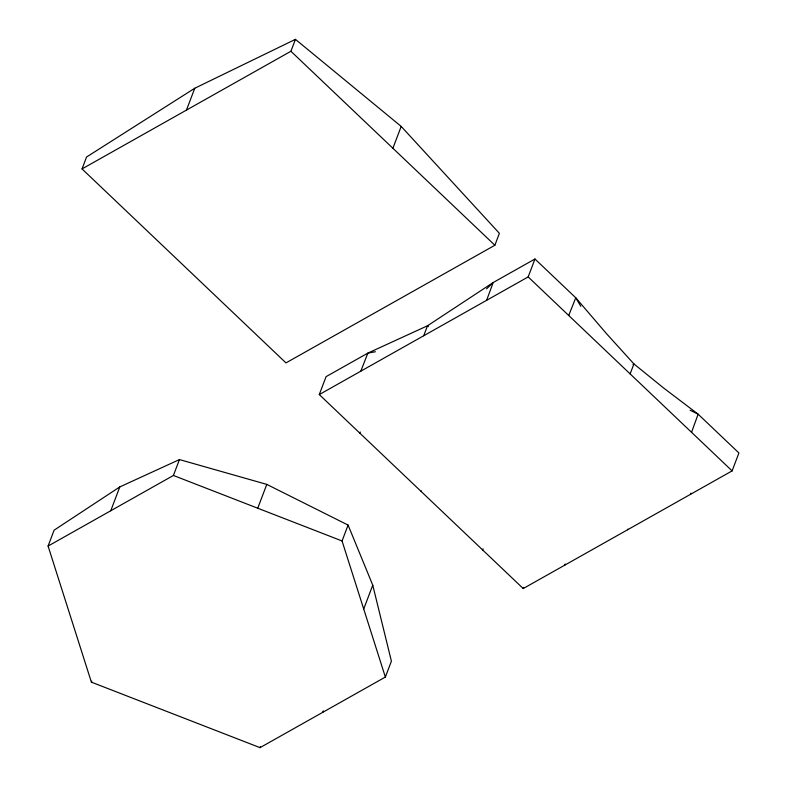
<?xml version="1.0" encoding="UTF-8"?>
<svg xmlns="http://www.w3.org/2000/svg" width="787" height="787" viewBox="0 0 787 787"><rect width="100%" height="100%" fill="white"/><g stroke="black" fill="none" stroke-linecap="round" stroke-linejoin="round"><path stroke-width="1.18" d="M482.657 549.965L483.07 548.834M691.547 432.309L698.128 414.178L663.323 387.775L633.928 363.928L606.826 334.032L575.759 297.791L534.963 259.002L493.193 282.533L427.508 325.769L367.863 353.117L326.084 376.648L319.276 394.572L523.227 588.548L732.107 470.892L738.914 452.978L698.128 414.178L690.101 410.234M486.612 300.319L493.193 282.533L486.543 288.868M690.563 494.295L690.976 493.183M82.035 168.92L86.56 157.006L194.773 88.242L295.44 39.35L401.193 126.412L499.391 233.326L494.866 245.249L285.976 362.896L82.035 168.92L290.915 51.263L295.44 39.35M186.47 110.091L194.773 88.242M48.086 546.06L54.116 530.172L119.801 486.927L179.446 459.578L266.793 484.389L348.09 525.077L372.763 585.174L391.405 661.169L385.364 677.056L260.035 747.65L91.39 682.152L48.086 546.06L173.415 475.466L179.446 459.578M110.751 510.763L119.801 486.927M91.39 682.152L91.774 681.158M392.89 148.261L401.193 126.412M257.733 508.215L266.793 484.389M260.035 747.65L260.408 746.656M385.364 677.056L342.06 540.964L348.09 525.077M423.721 335.744L427.508 325.769L428.394 326.615M322.7 712.353L323.26 710.868M363.712 609.01L372.763 585.174M421.252 491.56L421.488 490.931M319.276 394.572L528.166 276.916L534.963 259.002M523.227 588.548L523.65 587.427M630.131 373.904L633.928 363.928L633.014 364.44M627.672 529.72L627.908 529.1M360.82 371.169L367.863 353.117L375.409 351.759M564.771 565.145L565.214 564.013M359.846 433.155L360.279 432.043M568.726 315.498L575.759 297.791L580.826 306.3M173.415 475.466L342.06 540.964M290.915 51.263L494.866 245.249M528.166 276.916L732.107 470.892"/></g></svg>
